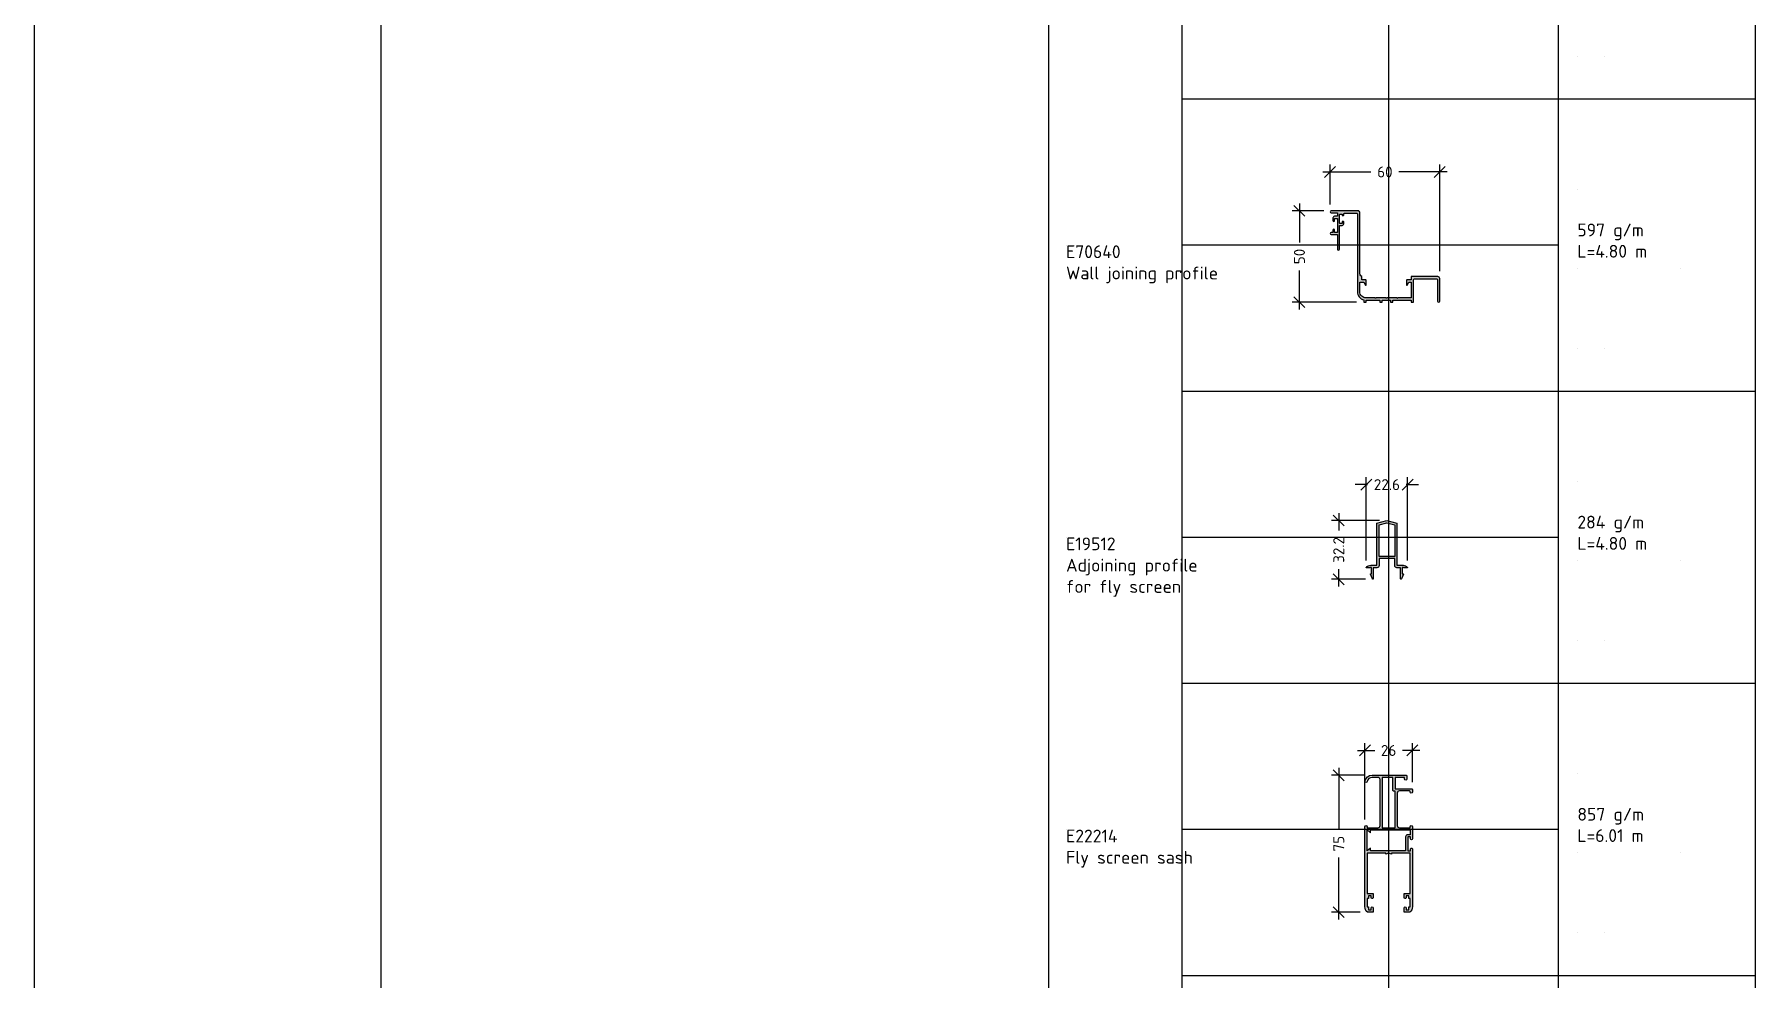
# Model space of a CAD drawing. Extents: x -4122 to 3414, y -5760 to 3840.
# Drawn here: x 0 to 942, y -3522 to -3004 of the extents above; entities that cross this region are included whole.
import ezdxf

# ---------------------------------------------------------------- set-up
doc = ezdxf.new("R2010")
doc.units = 0
doc.layers.get('0').update_dxf_attribs({"linetype": 'CONTINUOUS'})
doc.layers.get('DEFPOINTS').update_dxf_attribs({"linetype": 'CONTINUOUS'})
for name, color, linetype in [('ALUM', 7, 'CONTINUOUS'), ('DIM', 94, 'CONTINUOUS'), ('ETEM_AL-HATCH-2', 253, 'CONTINUOUS'), ('TEXT', 7, 'CONTINUOUS'), ('UNMOVABLE', 4, 'CONTINUOUS')]:
    doc.layers.add(name, color=color, linetype=linetype)
doc.styles.add('ETEM_NAN', font='isocpeur.ttf')
doc.dimstyles.new('ETEM_ARCHITECTURE_STYLE$0', dxfattribs={"dimtxt": 2, "dimasz": 1, "dimexe": 1, "dimexo": 1, "dimgap": 1, "dimtad": 0, "dimdec": 1, "dimtxsty": 'ETEM_NAN', "dimblk": 'OBLIQUE', "dimcen": 0, "dimdle": 1, "dimclrd": 7, "dimclre": 7, "dimclrt": 7, "dimazin": 3, "dimtfac": 1, "dimtdec": 1, "dimtmove": 0, "dimatfit": 3, "dimtolj": 1, "dimtzin": 0})

# ---------------------------------------------------------------- blocks, each defined once
blk = doc.blocks.new('E_75_TEST_PAGE')
at = {"layer": 'DEFPOINTS'}
for p, q in [((73.06, -160), (73.06, 0)), ((185.93, 0), (185.93, -960)), ((289.27, -49.4), (289.27, -49.4)), ((9.49, -80), (9.49, -80)), ((278.81, -80), (73.06, -80)), ((289.27, -92.6), (289.27, -92.6)), ((345.86, -92.6), (345.86, -92.6)), ((289.27, -136.6), (289.27, -136.6)), ((304.27, -136.6), (304.27, -136.6)), ((73.06, -320), (73.06, -160)), ((289.27, -209.4), (289.27, -209.4)), ((9.49, -240), (9.49, -240)), ((278.81, -240), (73.06, -240)), ((289.27, -252.6), (289.27, -252.6)), ((345.86, -252.6), (345.86, -252.6)), ((289.27, -296.6), (289.27, -296.6)), ((304.27, -296.6), (304.27, -296.6)), ((73.06, -480), (73.06, -320)), ((289.27, -369.4), (289.27, -369.4)), ((9.49, -400), (9.49, -400)), ((278.81, -400), (73.06, -400)), ((289.27, -412.6), (289.27, -412.6)), ((345.86, -412.6), (345.86, -412.6)), ((289.27, -456.6), (289.27, -456.6)), ((304.27, -456.6), (304.27, -456.6)), ((73.06, -640), (73.06, -480)), ((289.27, -529.4), (289.27, -529.4)), ((9.49, -560), (9.49, -560)), ((278.81, -560), (73.06, -560)), ((289.27, -572.6), (289.27, -572.6)), ((345.86, -572.6), (345.86, -572.6)), ((289.27, -616.6), (289.27, -616.6)), ((304.27, -616.6), (304.27, -616.6)), ((73.06, -800), (73.06, -640)), ((289.27, -689.4), (289.27, -689.4)), ((9.49, -720), (9.49, -720)), ((278.81, -720), (73.06, -720)), ((289.27, -732.6), (289.27, -732.6)), ((345.86, -732.6), (345.86, -732.6)), ((289.27, -776.6), (289.27, -776.6)), ((304.27, -776.6), (304.27, -776.6)), ((73.06, -960), (73.06, -800)), ((289.27, -849.4), (289.27, -849.4)), ((9.49, -880), (9.49, -880)), ((278.81, -880), (73.06, -880)), ((289.27, -892.6), (289.27, -892.6)), ((345.86, -892.6), (345.86, -892.6)), ((289.27, -936.6), (289.27, -936.6)), ((304.27, -936.6), (304.27, -936.6))]:
    blk.add_line(p, q, dxfattribs=at)
at = {"layer": 'DEFPOINTS', "color": 3}
for p, q in [((278.81, 0), (278.81, -960)), ((386.8, -960), (386.8, 0)), ((386.8, -160), (73.06, -160)), ((386.8, -320), (73.06, -320)), ((386.8, -480), (73.06, -480)), ((386.8, -640), (73.06, -640)), ((386.8, -800), (73.06, -800))]:
    blk.add_line(p, q, dxfattribs=at)
blk.add_lwpolyline([(386.8, -960), (0, -960), (0, 0), (386.8, 0)], dxfattribs=at)
blk = doc.blocks.new('_OBLIQUE')
at = {"color": 0, "linetype": 'BYBLOCK'}
blk.add_line((-0.5, -0.5), (0.5, 0.5), dxfattribs=at)
blk = doc.blocks.new('*D73')
at = {"layer": 'DEFPOINTS', "color": 0}
for p in [(769.02, -3079.8), (709.02, -3101.67), (769.02, -3138.12)]:
    blk.add_point(p, dxfattribs=at)
at = {"layer": 'DIM', "color": 7}
for p, q in [((705.02, -3079.8), (731.42, -3079.8)), ((709.02, -3097.67), (709.02, -3075.8)), ((773.02, -3079.8), (746.62, -3079.8)), ((769.02, -3134.12), (769.02, -3075.8))]:
    blk.add_line(p, q, dxfattribs=at)
at = {"layer": 'DIM', "color": 7, "xscale": 6, "yscale": 6, "zscale": 6, "rotation": 180}
blk.add_blockref('_OBLIQUE', (709.02, -3079.8), dxfattribs=at)
at = {"layer": 'DIM', "color": 7, "xscale": 6, "yscale": 6, "zscale": 6}
blk.add_blockref('_OBLIQUE', (769.02, -3079.8), dxfattribs=at)
at = {"layer": 'DIM', "color": 7, "insert": (739.02, -3079.8), "char_height": 6, "attachment_point": 5, "style": 'ETEM_NAN'}
blk.add_mtext('60', dxfattribs=at)
blk = doc.blocks.new('*D74')
at = {"layer": 'DEFPOINTS', "color": 0}
for p in [(709.57, -3101.12), (692.27, -3151.12), (727.52, -3151.12)]:
    blk.add_point(p, dxfattribs=at)
at = {"layer": 'DIM', "color": 7}
for p, q in [((692.27, -3097.12), (692.27, -3118.52)), ((705.57, -3101.12), (688.27, -3101.12)), ((692.27, -3155.12), (692.27, -3133.72)), ((723.52, -3151.12), (688.27, -3151.12))]:
    blk.add_line(p, q, dxfattribs=at)
at = {"layer": 'DIM', "color": 7, "xscale": 6, "yscale": 6, "zscale": 6}
for p, rotation in [((692.27, -3101.12), 90), ((692.27, -3151.12), 270)]:
    blk.add_blockref('_OBLIQUE', p, dxfattribs=dict(at, rotation=rotation))
at = {"layer": 'DIM', "color": 7, "insert": (692.27, -3126.12), "char_height": 6, "attachment_point": 5, "rotation": 90, "style": 'ETEM_NAN'}
blk.add_mtext('50', dxfattribs=at)
blk = doc.blocks.new('*D81')
at = {"layer": 'DEFPOINTS', "color": 0}
for p in [(740.14, -3270.69), (713.77, -3302.89), (732.39, -3302.89)]:
    blk.add_point(p, dxfattribs=at)
at = {"layer": 'DIM', "color": 7}
for p, q in [((713.77, -3266.69), (713.77, -3276.19)), ((736.14, -3270.69), (709.77, -3270.69)), ((728.39, -3302.89), (709.77, -3302.89)), ((713.77, -3306.89), (713.77, -3297.39))]:
    blk.add_line(p, q, dxfattribs=at)
at = {"layer": 'DIM', "color": 7, "xscale": 6, "yscale": 6, "zscale": 6}
for p, rotation in [((713.77, -3270.69), 90), ((713.77, -3302.89), 270)]:
    blk.add_blockref('_OBLIQUE', p, dxfattribs=dict(at, rotation=rotation))
at = {"layer": 'DIM', "color": 7, "insert": (713.77, -3286.79), "char_height": 6, "attachment_point": 5, "rotation": 90, "style": 'ETEM_NAN'}
blk.add_mtext('32.2', dxfattribs=at)
blk = doc.blocks.new('*D82')
at = {"layer": 'DEFPOINTS', "color": 0}
for p in [(751.44, -3251.05), (728.84, -3296.59), (751.44, -3296.59)]:
    blk.add_point(p, dxfattribs=at)
at = {"layer": 'DIM', "color": 7}
for p, q in [((728.84, -3292.59), (728.84, -3247.05)), ((751.44, -3292.59), (751.44, -3247.05)), ((728.84, -3251.05), (722.84, -3251.05)), ((728.84, -3251.05), (729.54, -3251.05)), ((751.44, -3251.05), (750.74, -3251.05)), ((751.44, -3251.05), (757.44, -3251.05))]:
    blk.add_line(p, q, dxfattribs=at)
at = {"layer": 'DIM', "color": 7, "xscale": 6, "yscale": 6, "zscale": 6}
blk.add_blockref('_OBLIQUE', (728.84, -3251.05), dxfattribs=at)
at = {"layer": 'DIM', "color": 7, "xscale": 6, "yscale": 6, "zscale": 6, "rotation": 180}
blk.add_blockref('_OBLIQUE', (751.44, -3251.05), dxfattribs=at)
at = {"layer": 'DIM', "color": 7, "insert": (740.14, -3251.05), "char_height": 6, "attachment_point": 5, "style": 'ETEM_NAN'}
blk.add_mtext('22.6', dxfattribs=at)
blk = doc.blocks.new('*D83')
at = {"layer": 'DEFPOINTS', "color": 0}
for p in [(732.08, -3410.19), (713.77, -3485.19), (729.43, -3485.19)]:
    blk.add_point(p, dxfattribs=at)
at = {"layer": 'DIM', "color": 7}
for p, q in [((713.77, -3406.19), (713.77, -3440.09)), ((728.08, -3410.19), (709.77, -3410.19)), ((713.77, -3489.19), (713.77, -3455.29)), ((725.43, -3485.19), (709.77, -3485.19))]:
    blk.add_line(p, q, dxfattribs=at)
at = {"layer": 'DIM', "color": 7, "xscale": 6, "yscale": 6, "zscale": 6}
for p, rotation in [((713.77, -3410.19), 90), ((713.77, -3485.19), 270)]:
    blk.add_blockref('_OBLIQUE', p, dxfattribs=dict(at, rotation=rotation))
at = {"layer": 'DIM', "color": 7, "insert": (713.77, -3447.69), "char_height": 6, "attachment_point": 5, "rotation": 90, "style": 'ETEM_NAN'}
blk.add_mtext('75', dxfattribs=at)
blk = doc.blocks.new('*D84')
at = {"layer": 'DEFPOINTS', "color": 0}
for p in [(728.08, -3396.63), (754.08, -3418.09), (728.08, -3438.39)]:
    blk.add_point(p, dxfattribs=at)
at = {"layer": 'DIM', "color": 7}
for p, q in [((724.08, -3396.63), (733.48, -3396.63)), ((728.08, -3434.39), (728.08, -3392.63)), ((758.08, -3396.63), (748.68, -3396.63)), ((754.08, -3414.09), (754.08, -3392.63))]:
    blk.add_line(p, q, dxfattribs=at)
at = {"layer": 'DIM', "color": 7, "xscale": 6, "yscale": 6, "zscale": 6, "rotation": 180}
blk.add_blockref('_OBLIQUE', (728.08, -3396.63), dxfattribs=at)
at = {"layer": 'DIM', "color": 7, "xscale": 6, "yscale": 6, "zscale": 6}
blk.add_blockref('_OBLIQUE', (754.08, -3396.63), dxfattribs=at)
at = {"layer": 'DIM', "color": 7, "insert": (741.08, -3396.63), "char_height": 6, "attachment_point": 5, "style": 'ETEM_NAN'}
blk.add_mtext('26', dxfattribs=at)

msp = doc.modelspace()

# ---------------------------------------------------------------- hatches: boundary and pattern name
at = {"layer": 'ETEM_AL-HATCH-2'}
h = msp.add_hatch(color=256, dxfattribs=at)
edge = h.paths.add_edge_path()
edge.add_line((736.32, -3151.12), (737.62, -3151.12))
edge.add_line((737.62, -3151.12), (737.62, -3150.12))
edge.add_line((737.62, -3150.12), (742.02, -3150.12))
edge.add_line((742.02, -3150.12), (742.02, -3151.12))
edge.add_line((742.02, -3151.12), (743.32, -3151.12))
edge.add_line((743.32, -3151.12), (743.32, -3150.12))
edge.add_line((743.32, -3150.12), (753.42, -3150.12))
edge.add_line((753.42, -3150.12), (753.42, -3151.12))
edge.add_line((753.42, -3151.12), (754.62, -3151.12))
edge.add_line((754.62, -3151.12), (754.62, -3150.12))
edge.add_line((754.62, -3150.12), (754.62, -3139.32))
edge.add_arc((755.62, -3139.32), 1, 90, 180, ccw=False)
edge.add_line((755.62, -3138.32), (767.32, -3138.32))
edge.add_arc((767.32, -3138.82), 0.5, 0, 90, ccw=False)
edge.add_line((767.82, -3138.82), (767.82, -3150.52))
edge.add_arc((768.42, -3150.52), 0.6, 180, 360)
edge.add_line((769.02, -3150.52), (769.02, -3138.12))
edge.add_arc((768.02, -3138.12), 1, 0, 90)
edge.add_line((768.02, -3137.12), (753.32, -3137.12))
edge.add_line((753.32, -3137.12), (753.32, -3138.82))
edge.add_line((753.32, -3138.82), (751.32, -3138.82))
edge.add_arc((751.32, -3139.32), 0.5, 90, 180)
edge.add_line((750.82, -3139.32), (750.82, -3141.82))
edge.add_line((750.82, -3141.82), (751.22, -3141.82))
edge.add_line((751.22, -3141.82), (752.12, -3140.22))
edge.add_line((752.12, -3140.22), (753.32, -3140.22))
edge.add_line((753.32, -3140.22), (753.32, -3148.82))
edge.add_line((753.32, -3148.82), (746.12, -3148.82))
edge.add_line((746.12, -3148.82), (745.82, -3149.12))
edge.add_line((745.82, -3149.12), (745.52, -3148.82))
edge.add_line((745.52, -3148.82), (740.12, -3148.82))
edge.add_line((740.12, -3148.82), (739.82, -3149.12))
edge.add_line((739.82, -3149.12), (739.52, -3148.82))
edge.add_line((739.52, -3148.82), (734.12, -3148.82))
edge.add_line((734.12, -3148.82), (733.82, -3149.12))
edge.add_line((733.82, -3149.12), (733.52, -3148.82))
edge.add_line((733.52, -3148.82), (728.82, -3148.82))
edge.add_arc((728.82, -3145.32), 3.5, 180, 270, ccw=False)
edge.add_line((725.32, -3145.32), (725.32, -3140.22))
edge.add_line((725.32, -3140.22), (727.52, -3140.22))
edge.add_line((727.52, -3140.22), (728.42, -3141.82))
edge.add_line((728.42, -3141.82), (728.82, -3141.82))
edge.add_line((728.82, -3141.82), (728.82, -3139.32))
edge.add_arc((728.32, -3139.32), 0.5, 0, 90)
edge.add_line((728.32, -3138.82), (726.32, -3138.82))
edge.add_line((726.32, -3138.82), (726.32, -3137.16))
edge.add_arc((728.32, -3134.92), 3, 180, 228.18969, ccw=False)
edge.add_line((725.32, -3134.92), (725.32, -3102.12))
edge.add_arc((724.32, -3102.12), 1, 0, 90)
edge.add_line((724.32, -3101.12), (709.57, -3101.12))
edge.add_arc((709.57, -3101.67), 0.55, 90, 270)
edge.add_line((709.57, -3102.22), (713.02, -3102.22))
edge.add_line((713.02, -3102.22), (713.02, -3104.12))
edge.add_line((713.02, -3104.12), (711.52, -3104.12))
edge.add_arc((711.52, -3105.02), 0.9, 90, 180)
edge.add_line((710.62, -3105.02), (710.62, -3106.47))
edge.add_arc((711.07, -3106.47), 0.45, 180, 360)
edge.add_line((711.52, -3106.47), (711.52, -3105.22))
edge.add_line((711.52, -3105.22), (713.02, -3105.22))
edge.add_line((713.02, -3105.22), (713.02, -3109.07))
edge.add_line((713.02, -3109.07), (713.02, -3112.92))
edge.add_line((713.02, -3112.92), (711.52, -3112.92))
edge.add_line((711.52, -3112.92), (711.52, -3111.67))
edge.add_arc((711.07, -3111.67), 0.45, 0, 180)
edge.add_line((710.62, -3111.67), (710.62, -3112.92))
edge.add_line((710.62, -3112.92), (709.57, -3112.92))
edge.add_arc((709.57, -3113.47), 0.55, 90, 270)
edge.add_line((709.57, -3114.02), (713.02, -3114.02))
edge.add_line((713.02, -3114.02), (713.02, -3122.07))
edge.add_arc((713.57, -3122.07), 0.55, 180, 360)
edge.add_line((714.12, -3122.07), (714.12, -3109.42))
edge.add_arc((714.42, -3109.42), 0.3, 90, 180, ccw=False)
edge.add_line((714.42, -3109.12), (715.62, -3109.12))
edge.add_arc((715.62, -3108.22), 0.9, 270, 360)
edge.add_line((716.52, -3108.22), (716.52, -3107.22))
edge.add_arc((716.22, -3107.22), 0.3, 360, 450)
edge.add_line((716.22, -3106.92), (715.62, -3106.92))
edge.add_line((715.62, -3106.92), (715.62, -3108.02))
edge.add_line((715.62, -3108.02), (714.62, -3108.02))
edge.add_arc((714.62, -3107.52), 0.5, 180, 270, ccw=False)
edge.add_line((714.12, -3107.52), (714.12, -3103.42))
edge.add_arc((714.62, -3103.42), 0.5, 90, 180, ccw=False)
edge.add_line((714.62, -3102.92), (715.62, -3102.92))
edge.add_line((715.62, -3102.92), (715.62, -3103.72))
edge.add_line((715.62, -3103.72), (716.22, -3103.72))
edge.add_arc((716.22, -3103.42), 0.3, 270, 360)
edge.add_line((716.52, -3103.42), (716.52, -3102.92))
edge.add_arc((717.02, -3102.92), 0.5, 90, 180, ccw=False)
edge.add_line((717.02, -3102.42), (723.52, -3102.42))
edge.add_arc((723.52, -3102.92), 0.5, 0, 90, ccw=False)
edge.add_line((724.02, -3102.92), (724.02, -3145.32))
edge.add_arc((728.82, -3145.32), 4.8, 180, 254.28614)
edge.add_line((727.52, -3149.94), (727.52, -3151.12))
edge.add_line((727.52, -3151.12), (728.82, -3151.12))
edge.add_line((728.82, -3151.12), (728.82, -3150.12))
edge.add_line((728.82, -3150.12), (736.32, -3150.12))
edge.add_line((736.32, -3150.12), (736.32, -3151.12))
h = msp.add_hatch(color=256, dxfattribs=at)
h.paths.add_polyline_path([(740.14, -3290.39), (735.84, -3290.39), (735.84, -3273.1), (740.14, -3271.93), (744.44, -3273.1), (744.44, -3290.39)], flags=16)
edge = h.paths.add_edge_path()
edge.add_line((740.14, -3291.59), (735.84, -3291.59))
edge.add_line((735.84, -3291.59), (735.84, -3295.39))
edge.add_arc((734.64, -3295.39), 1.2, 270, 360, ccw=False)
edge.add_line((734.64, -3296.59), (732.64, -3296.59))
edge.add_line((732.64, -3296.59), (732.64, -3302.64))
edge.add_arc((732.39, -3302.64), 0.247, 201.43189, 360, ccw=False)
edge.add_line((732.16, -3302.73), (731.15, -3300.16))
edge.add_arc((731.34, -3300.09), 0.2, 90, 201.43189, ccw=False)
edge.add_line((731.34, -3299.89), (731.74, -3299.89))
edge.add_line((731.74, -3299.89), (731.74, -3296.49))
edge.add_line((731.74, -3296.49), (731.04, -3296.49))
edge.add_line((731.04, -3296.49), (731.04, -3296.59))
edge.add_line((731.04, -3296.59), (728.84, -3296.59))
edge.add_arc((729.14, -3296.59), 0.3, 143.6588, 180, ccw=False)
edge.add_arc((731.31, -3298.19), 3, 90, 143.6588, ccw=False)
edge.add_line((731.31, -3295.19), (734.64, -3295.19))
edge.add_line((734.64, -3295.19), (734.64, -3272.19))
edge.add_line((734.64, -3272.19), (740.14, -3270.69))
edge.add_line((740.14, -3270.69), (745.64, -3272.19))
edge.add_line((745.64, -3272.19), (745.64, -3295.19))
edge.add_line((745.64, -3295.19), (748.96, -3295.19))
edge.add_arc((748.96, -3298.19), 3, 36.3412, 90, ccw=False)
edge.add_arc((751.14, -3296.59), 0.3, 0, 36.3412, ccw=False)
edge.add_line((751.44, -3296.59), (749.24, -3296.59))
edge.add_line((749.24, -3296.59), (749.24, -3296.49))
edge.add_line((749.24, -3296.49), (748.54, -3296.49))
edge.add_line((748.54, -3296.49), (748.54, -3299.89))
edge.add_line((748.54, -3299.89), (748.94, -3299.89))
edge.add_arc((748.94, -3300.09), 0.2, -21.43189, 90, ccw=False)
edge.add_line((749.12, -3300.16), (748.12, -3302.73))
edge.add_arc((747.89, -3302.64), 0.247, 180, 338.56811, ccw=False)
edge.add_line((747.64, -3302.64), (747.64, -3296.59))
edge.add_line((747.64, -3296.59), (745.64, -3296.59))
edge.add_arc((745.64, -3295.39), 1.2, 180, 270, ccw=False)
edge.add_line((744.44, -3295.39), (744.44, -3291.59))
edge.add_line((744.44, -3291.59), (740.14, -3291.59))
h = msp.add_hatch(color=256, dxfattribs=at)
edge = h.paths.add_edge_path(flags=16)
edge.add_line((744.58, -3418.89), (743.88, -3418.89))
edge.add_arc((743.88, -3418.39), 0.5, 180, 270, ccw=False)
edge.add_line((743.38, -3418.39), (743.38, -3411.39))
edge.add_line((743.38, -3411.39), (737.58, -3411.39))
edge.add_line((737.58, -3411.39), (737.58, -3438.99))
edge.add_line((737.58, -3438.99), (744.58, -3438.99))
edge.add_line((744.58, -3438.99), (744.58, -3418.89))
edge = h.paths.add_edge_path(flags=17)
edge.add_line((729.28, -3451.69), (729.28, -3440.19))
edge.add_line((729.28, -3440.19), (731.08, -3441.69))
edge.add_line((731.08, -3441.69), (731.08, -3440.19))
edge.add_line((731.08, -3440.19), (752.88, -3440.19))
edge.add_line((752.88, -3440.19), (752.88, -3442.79))
edge.add_line((752.88, -3442.79), (751.58, -3442.79))
edge.add_arc((751.58, -3443.99), 1.2, 90, 180)
edge.add_line((750.38, -3443.99), (750.38, -3451.69))
edge.add_line((750.38, -3451.69), (731.08, -3451.69))
edge.add_line((731.08, -3451.69), (731.08, -3450.19))
edge.add_line((731.08, -3450.19), (729.28, -3451.69))
edge = h.paths.add_edge_path()
edge.add_arc((732.08, -3482.79), 0.5, 0, 180, ccw=False)
edge.add_line((732.58, -3482.79), (732.58, -3485.19))
edge.add_line((732.58, -3485.19), (729.43, -3485.19))
edge.add_arc((732.08, -3482.19), 4, 180, 228.59038, ccw=False)
edge.add_line((728.08, -3482.19), (728.08, -3438.39))
edge.add_arc((728.68, -3438.39), 0.6, 0, 180, ccw=False)
edge.add_line((729.28, -3438.39), (729.28, -3438.99))
edge.add_line((729.28, -3438.99), (735.18, -3438.99))
edge.add_arc((735.18, -3437.79), 1.2, 270, 360)
edge.add_line((736.38, -3437.79), (736.38, -3412.59))
edge.add_arc((735.18, -3412.59), 1.2, 360, 450)
edge.add_line((735.18, -3411.39), (732.08, -3411.39))
edge.add_arc((732.08, -3414.19), 2.8, 90, 169.83575)
edge.add_arc((728.73, -3413.59), 0.6, 169.83575, 349.83575, ccw=False)
edge.add_arc((732.08, -3414.19), 4, 90, 169.83575, ccw=False)
edge.add_line((732.08, -3410.19), (750.58, -3410.19))
edge.add_arc((750.58, -3410.69), 0.5, 0, 90, ccw=False)
edge.add_line((751.08, -3410.69), (751.08, -3412.34))
edge.add_arc((750.43, -3412.34), 0.65, 180, 360, ccw=False)
edge.add_line((749.78, -3412.34), (749.78, -3411.49))
edge.add_line((749.78, -3411.49), (744.58, -3411.49))
edge.add_line((744.58, -3411.49), (744.58, -3417.59))
edge.add_line((744.58, -3417.59), (753.58, -3417.59))
edge.add_arc((753.58, -3418.09), 0.5, 0, 90, ccw=False)
edge.add_line((754.08, -3418.09), (754.08, -3419.39))
edge.add_arc((753.48, -3419.39), 0.6, 180, 360, ccw=False)
edge.add_line((752.88, -3419.39), (752.88, -3419.29))
edge.add_arc((752.38, -3419.29), 0.5, 0, 90)
edge.add_line((752.38, -3418.79), (746.98, -3418.79))
edge.add_arc((746.98, -3419.99), 1.2, 90, 180)
edge.add_line((745.78, -3419.99), (745.78, -3437.79))
edge.add_arc((746.98, -3437.79), 1.2, 180, 270)
edge.add_line((746.98, -3438.99), (752.88, -3438.99))
edge.add_line((752.88, -3438.99), (752.88, -3438.39))
edge.add_arc((753.48, -3438.39), 0.6, 0, 180, ccw=False)
edge.add_line((754.08, -3438.39), (754.08, -3445.09))
edge.add_arc((753.58, -3445.09), 0.5, 180, 360, ccw=False)
edge.add_line((753.08, -3445.09), (753.08, -3443.99))
edge.add_line((753.08, -3443.99), (751.58, -3443.99))
edge.add_line((751.58, -3443.99), (751.58, -3451.69))
edge.add_line((751.58, -3451.69), (753.08, -3451.69))
edge.add_line((753.08, -3451.69), (753.08, -3450.59))
edge.add_arc((753.58, -3450.59), 0.5, 0, 180, ccw=False)
edge.add_line((754.08, -3450.59), (754.08, -3482.19))
edge.add_arc((750.08, -3482.19), 4, -48.59038, 0, ccw=False)
edge.add_line((752.73, -3485.19), (749.58, -3485.19))
edge.add_line((749.58, -3485.19), (749.58, -3482.79))
edge.add_arc((750.08, -3482.79), 0.5, 0, 180, ccw=False)
edge.add_line((750.58, -3482.79), (750.58, -3483.89))
edge.add_line((750.58, -3483.89), (752.08, -3483.89))
edge.add_line((752.08, -3483.89), (752.08, -3482.29))
edge.add_line((752.08, -3482.29), (752.78, -3482.29))
edge.add_line((752.78, -3482.29), (752.78, -3477.79))
edge.add_line((752.78, -3477.79), (752.08, -3477.79))
edge.add_line((752.08, -3477.79), (752.08, -3476.19))
edge.add_line((752.08, -3476.19), (750.58, -3476.19))
edge.add_line((750.58, -3476.19), (750.58, -3477.29))
edge.add_arc((750.08, -3477.29), 0.5, 180, 360, ccw=False)
edge.add_line((749.58, -3477.29), (749.58, -3474.89))
edge.add_line((749.58, -3474.89), (752.88, -3474.89))
edge.add_line((752.88, -3474.89), (752.88, -3452.89))
edge.add_line((752.88, -3452.89), (742.58, -3452.89))
edge.add_line((742.58, -3452.89), (742.58, -3453.39))
edge.add_line((742.58, -3453.39), (741.08, -3452.89))
edge.add_line((741.08, -3452.89), (739.58, -3453.39))
edge.add_line((739.58, -3453.39), (739.58, -3452.89))
edge.add_line((739.58, -3452.89), (729.28, -3452.89))
edge.add_line((729.28, -3452.89), (729.28, -3474.89))
edge.add_line((729.28, -3474.89), (732.58, -3474.89))
edge.add_line((732.58, -3474.89), (732.58, -3477.29))
edge.add_arc((732.08, -3477.29), 0.5, 180, 360, ccw=False)
edge.add_line((731.58, -3477.29), (731.58, -3476.19))
edge.add_line((731.58, -3476.19), (730.08, -3476.19))
edge.add_line((730.08, -3476.19), (730.08, -3477.79))
edge.add_line((730.08, -3477.79), (729.38, -3477.79))
edge.add_line((729.38, -3477.79), (729.38, -3482.29))
edge.add_line((729.38, -3482.29), (730.08, -3482.29))
edge.add_line((730.08, -3482.29), (730.08, -3483.89))
edge.add_line((730.08, -3483.89), (731.58, -3483.89))
edge.add_line((731.58, -3483.89), (731.58, -3482.79))
h.paths.add_polyline_path([(735.82, -3477.34), (735.82, -3456.84), (743.32, -3456.84), (743.32, -3477.34)], flags=25)

# ---------------------------------------------------------------- linework, layer by layer
at = {"layer": 'ALUM'}
for points in [[(736.32, -3151.12), (737.62, -3151.12), (737.62, -3150.12), (742.02, -3150.12), (742.02, -3151.12), (743.32, -3151.12), (743.32, -3150.12), (753.42, -3150.12), (753.42, -3151.12), (754.62, -3151.12), (754.62, -3150.12), (754.62, -3139.32, -0.414214), (755.62, -3138.32), (767.32, -3138.32, -0.414214), (767.82, -3138.82), (767.82, -3150.52, 1), (769.02, -3150.52), (769.02, -3138.12, 0.414214), (768.02, -3137.12), (753.32, -3137.12), (753.32, -3138.82), (751.32, -3138.82, 0.414214), (750.82, -3139.32), (750.82, -3141.82), (751.22, -3141.82), (752.12, -3140.22), (753.32, -3140.22), (753.32, -3148.82), (746.12, -3148.82), (745.82, -3149.12), (745.52, -3148.82), (740.12, -3148.82), (739.82, -3149.12), (739.52, -3148.82), (734.12, -3148.82), (733.82, -3149.12), (733.52, -3148.82), (728.82, -3148.82, -0.414214), (725.32, -3145.32), (725.32, -3140.22), (727.52, -3140.22), (728.42, -3141.82), (728.82, -3141.82), (728.82, -3139.32, 0.414214), (728.32, -3138.82), (726.32, -3138.82), (726.32, -3137.16, -0.213422), (725.32, -3134.92), (725.32, -3102.12, 0.414214), (724.32, -3101.12), (709.57, -3101.12, 1), (709.57, -3102.22), (713.02, -3102.22), (713.02, -3104.12), (711.52, -3104.12, 0.414214), (710.62, -3105.02), (710.62, -3106.47, 1), (711.52, -3106.47), (711.52, -3105.22), (713.02, -3105.22), (713.02, -3109.07), (713.02, -3112.92), (711.52, -3112.92), (711.52, -3111.67, 1), (710.62, -3111.67), (710.62, -3112.92), (709.57, -3112.92, 1), (709.57, -3114.02), (713.02, -3114.02), (713.02, -3122.07, 1), (714.12, -3122.07), (714.12, -3109.42, -0.414214), (714.42, -3109.12), (715.62, -3109.12, 0.414214), (716.52, -3108.22), (716.52, -3107.22, 0.414214), (716.22, -3106.92), (715.62, -3106.92), (715.62, -3108.02), (714.62, -3108.02, -0.414214), (714.12, -3107.52), (714.12, -3103.42, -0.414214), (714.62, -3102.92), (715.62, -3102.92), (715.62, -3103.72), (716.22, -3103.72, 0.414214), (716.52, -3103.42), (716.52, -3102.92, -0.414214), (717.02, -3102.42), (723.52, -3102.42, -0.414214), (724.02, -3102.92), (724.02, -3145.32, 0.335984), (727.52, -3149.94), (727.52, -3151.12), (728.82, -3151.12), (728.82, -3150.12), (736.32, -3150.12)], [(740.14, -3291.59), (735.84, -3291.59), (735.84, -3295.39, -0.414214), (734.64, -3296.59), (732.64, -3296.59), (732.64, -3302.64, -0.828508), (732.16, -3302.73), (731.15, -3300.16, -0.528534), (731.34, -3299.89), (731.74, -3299.89), (731.74, -3296.49), (731.04, -3296.49), (731.04, -3296.59), (728.84, -3296.59, -0.159911), (728.9, -3296.41, -0.238505), (731.31, -3295.19), (734.64, -3295.19), (734.64, -3272.19), (740.14, -3270.69), (745.64, -3272.19), (745.64, -3295.19), (748.96, -3295.19, -0.238505), (751.38, -3296.41, -0.159911), (751.44, -3296.59), (749.24, -3296.59), (749.24, -3296.49), (748.54, -3296.49), (748.54, -3299.89), (748.94, -3299.89, -0.528534), (749.12, -3300.16), (748.12, -3302.73, -0.828508), (747.64, -3302.64), (747.64, -3296.59), (745.64, -3296.59, -0.414214), (744.44, -3295.39), (744.44, -3291.59)], [(731.58, -3482.79, -1), (732.58, -3482.79), (732.58, -3485.19), (729.43, -3485.19, -0.21525), (728.08, -3482.19), (728.08, -3438.39, -1), (729.28, -3438.39), (729.28, -3438.99), (735.18, -3438.99, 0.414214), (736.38, -3437.79), (736.38, -3412.59, 0.414214), (735.18, -3411.39), (732.08, -3411.39, 0.363159), (729.32, -3413.69, -1), (728.14, -3413.48, -0.363159), (732.08, -3410.19), (750.58, -3410.19, -0.414214), (751.08, -3410.69), (751.08, -3412.34, -1), (749.78, -3412.34), (749.78, -3411.49), (744.58, -3411.49), (744.58, -3417.59), (753.58, -3417.59, -0.414214), (754.08, -3418.09), (754.08, -3419.39, -1), (752.88, -3419.39), (752.88, -3419.29, 0.414214), (752.38, -3418.79), (746.98, -3418.79, 0.414214), (745.78, -3419.99), (745.78, -3437.79, 0.414214), (746.98, -3438.99), (752.88, -3438.99), (752.88, -3438.39, -1), (754.08, -3438.39), (754.08, -3445.09, -1), (753.08, -3445.09), (753.08, -3443.99), (751.58, -3443.99), (751.58, -3451.69), (753.08, -3451.69), (753.08, -3450.59, -1), (754.08, -3450.59), (754.08, -3482.19, -0.21525), (752.73, -3485.19), (749.58, -3485.19), (749.58, -3482.79, -1), (750.58, -3482.79), (750.58, -3483.89), (752.08, -3483.89), (752.08, -3482.29), (752.78, -3482.29), (752.78, -3477.79), (752.08, -3477.79), (752.08, -3476.19), (750.58, -3476.19), (750.58, -3477.29, -1), (749.58, -3477.29), (749.58, -3474.89), (752.88, -3474.89), (752.88, -3452.89), (742.58, -3452.89), (742.58, -3453.39), (741.08, -3452.89), (739.58, -3453.39), (739.58, -3452.89), (729.28, -3452.89), (729.28, -3474.89), (732.58, -3474.89), (732.58, -3477.29, -1), (731.58, -3477.29), (731.58, -3476.19), (730.08, -3476.19), (730.08, -3477.79), (729.38, -3477.79), (729.38, -3482.29), (730.08, -3482.29), (730.08, -3483.89), (731.58, -3483.89)], [(744.58, -3418.89), (743.88, -3418.89, -0.414214), (743.38, -3418.39), (743.38, -3411.39), (737.58, -3411.39), (737.58, -3438.99), (744.58, -3438.99)], [(729.28, -3451.69), (729.28, -3440.19), (731.08, -3441.69), (731.08, -3440.19), (752.88, -3440.19), (752.88, -3442.79), (751.58, -3442.79, 0.414214), (750.38, -3443.99), (750.38, -3451.69), (731.08, -3451.69), (731.08, -3450.19)]]:
    msp.add_lwpolyline(points, format="xyb", close=True, dxfattribs=at)
msp.add_lwpolyline([(740.14, -3290.39), (735.84, -3290.39), (735.84, -3273.1), (740.14, -3271.93), (744.44, -3273.1), (744.44, -3290.39)], close=True, dxfattribs=at)
at = {"layer": 'UNMOVABLE'}
msp.add_lwpolyline([(0, -1920), (189.49, -1920), (189.49, -3840), (0, -3840)], close=True, dxfattribs=at)

# ---------------------------------------------------------------- block references
msp.add_blockref('E_75_TEST_PAGE', (555.08, -2880), dxfattribs=at)

# ---------------------------------------------------------------- texts
at = {"layer": 'TEXT', "char_height": 7, "attachment_point": 1, "style": 'ETEM_NAN'}
for s, insert, width in [('{\\C7;597 g/m\\PL=4.80 m}', (844.35, -3108.09), 80.7595), ('{\\fISOCPEUR|b0|i0|c161|p34;E70640}\\PWall joining profile', (564.57, -3120), 156.6823), ('{\\C7;284 g/m\\PL=4.80 m}', (844.35, -3268.09), 80.7595), ('{\\fISOCPEUR|b0|i0|c161|p34;E19512}\\PAdjoining profile\\Pfor fly screen', (564.57, -3280), 156.6823), ('{\\C7;857 g/m\\PL=6.01 m}', (844.35, -3428.09), 80.7595), ('{\\fISOCPEUR|b0|i0|c161|p34;E22214}\\PFly screen sash', (564.57, -3440), 156.6823)]:
    msp.add_mtext(s, dxfattribs=dict(at, insert=insert, width=width))

# ---------------------------------------------------------------- dimensions: what is measured, and where the dimension line sits
at = {"layer": 'DIM'}
for base, p1, p2, picture, middle in [((769.02, -3079.8), (709.02, -3101.67), (769.02, -3138.12), '*D73', (739.02, -3079.8)), ((751.44, -3251.05), (728.84, -3296.59), (751.44, -3296.59), '*D82', (740.14, -3251.05)), ((728.08, -3396.63), (754.08, -3418.09), (728.08, -3438.39), '*D84', (741.08, -3396.63))]:
    dim = msp.add_linear_dim(base=base, p1=p1, p2=p2, dimstyle='ETEM_ARCHITECTURE_STYLE$0', override={"dimscale": 4, "dimtxt": 1.5, "dimasz": 1.5, "dimtp": 0.1, "dimtm": 0.1, "dimtfac": 0.71, "dimtolj": 0}, dxfattribs=at)
    dim.commit()
    dim.dimension.update_dxf_attribs({"geometry": picture, "text_midpoint": middle})
for base, p1, p2, picture, middle in [((692.27, -3151.12), (709.57, -3101.12), (727.52, -3151.12), '*D74', (692.27, -3126.12)), ((713.77, -3302.89), (740.14, -3270.69), (732.39, -3302.89), '*D81', (713.77, -3286.79)), ((713.77, -3485.19), (732.08, -3410.19), (729.43, -3485.19), '*D83', (713.77, -3447.69))]:
    dim = msp.add_linear_dim(base=base, p1=p1, p2=p2, angle=90, dimstyle='ETEM_ARCHITECTURE_STYLE$0', override={"dimscale": 4, "dimtxt": 1.5, "dimasz": 1.5, "dimtp": 0.1, "dimtm": 0.1, "dimtfac": 0.71, "dimtolj": 0}, dxfattribs=at)
    dim.commit()
    dim.dimension.update_dxf_attribs({"geometry": picture, "text_midpoint": middle})

doc.saveas('drawing.dxf')
